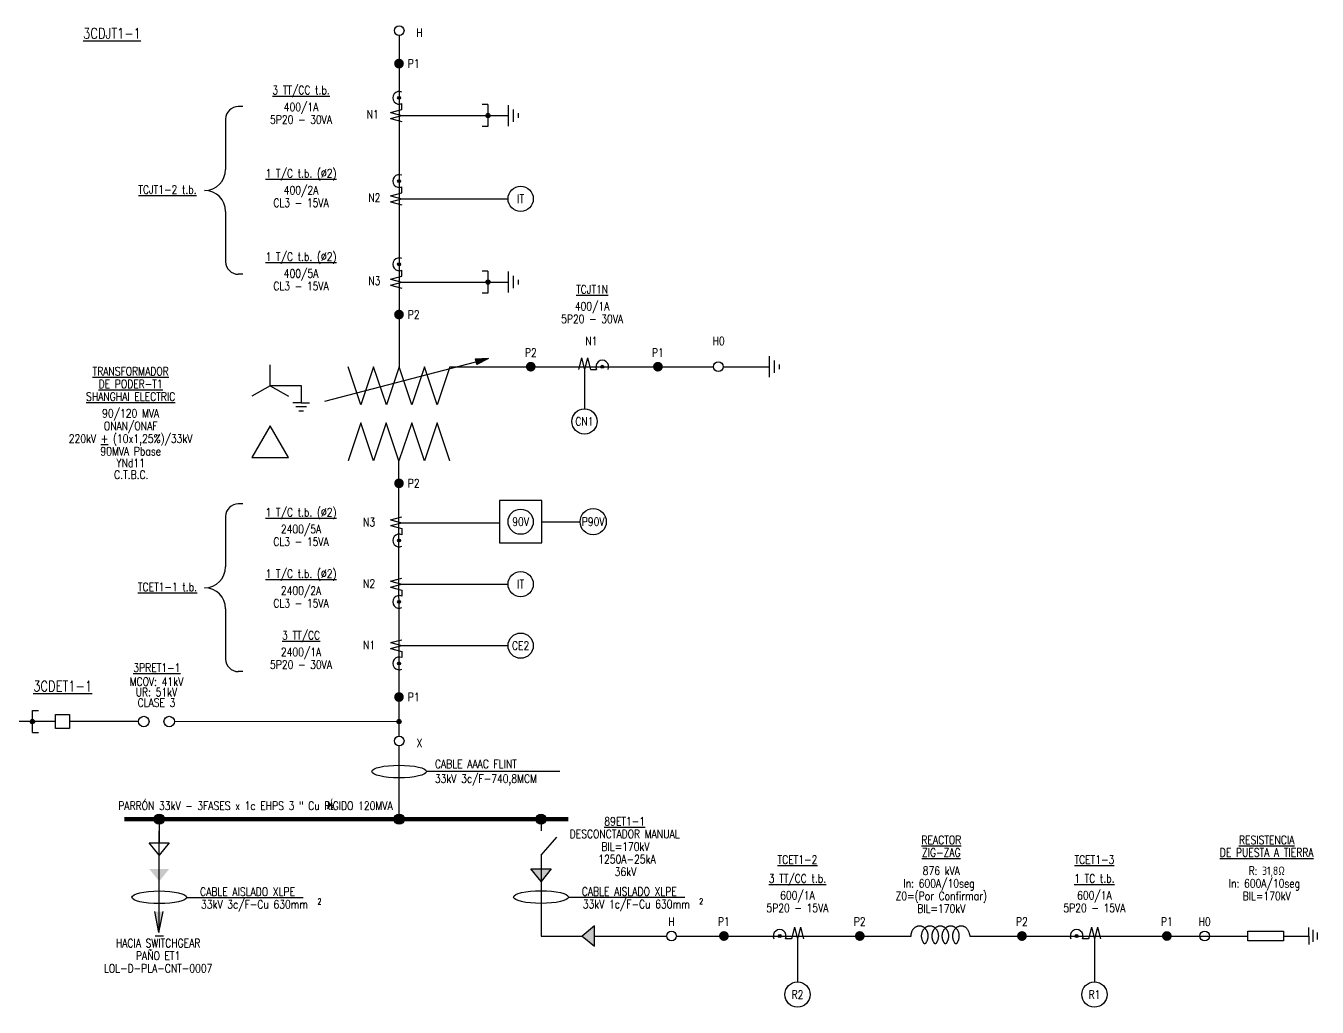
# Model space of a CAD drawing. Header units: millimetres. Extents: x 235043 to 235972, y 101635 to 102382.
# Drawn here: x 235665.6 to 235972.4, y 101635.3 to 101868.6 of the extents above; entities that cross this region are included whole.
import ezdxf
from ezdxf.enums import TextEntityAlignment as Align

# ---------------------------------------------------------------- set-up
doc = ezdxf.new("R2010")
doc.units = ezdxf.units.MM
doc.linetypes.add('CENTER', pattern=[50.8, 31.75, -6.35, 6.35, -6.35])
doc.linetypes.add('HIDDEN', pattern=[0.375, 0.25, -0.125])
for name, color, linetype in [('02 TITULOS', 3, 'Continuous'), ('02TEXTOS', 3, 'Continuous'), ('03 TEXTOS', 7, 'Continuous'), ('06EJES', 1, 'CENTER'), ('4', 4, 'Continuous'), ('Cable', 1, 'Continuous'), ('E-Nivel-066Kv', 52, 'Continuous'), ('E-Nivel-220Kv', 84, 'Continuous'), ('EL-Simbolos', 3, 'Continuous'), ('SEÑAL', 1, 'HIDDEN')]:
    doc.layers.add(name, color=color, linetype=linetype)
doc.styles.add('ROMANS', font='romans.shx', dxfattribs={"width": 0.8, "height": 2})

# ---------------------------------------------------------------- blocks, each defined once
blk = doc.blocks.new('Flecha')
blk.add_hatch(color=256).paths.add_polyline_path([(0, 1.66), (-0.36, 0), (0.36, 0)])
for p, q in [((0, 1.66), (-0.36, 0)), ((0, 1.66), (0.36, 0)), ((-0.36, 0), (0.36, 0))]:
    blk.add_line(p, q)

msp = doc.modelspace()

# ---------------------------------------------------------------- hatches: boundary and pattern name
at = {"layer": 'E-Nivel-066Kv'}
h = msp.add_hatch(color=256, dxfattribs=at)
h.dxf.hatch_style = 1
h.paths.add_polyline_path([(235696.07, 101679.96), (235698.47, 101679.96, 1)])
h.paths.add_polyline_path([(235698.47, 101679.96), (235696.07, 101679.96, 1)])
h = msp.add_hatch(color=256, dxfattribs=at)
h.dxf.hatch_style = 1
h.paths.add_polyline_path([(235753.08, 101679.96), (235755.48, 101679.96, 1)])
h.paths.add_polyline_path([(235755.48, 101679.96), (235753.08, 101679.96, 1)])
h = msp.add_hatch(color=256, dxfattribs=at)
h.dxf.hatch_style = 1
h.paths.add_polyline_path([(235786.79, 101679.96), (235789.19, 101679.96, 1)])
h.paths.add_polyline_path([(235789.19, 101679.96), (235786.79, 101679.96, 1)])
at = {"layer": 'E-Nivel-220Kv'}
h = msp.add_hatch(color=256, dxfattribs=at)
h.dxf.hatch_style = 1
h.paths.add_polyline_path([(235754.74, 101703.17, 1), (235753.74, 101703.17, 1)])
at = {"layer": 'E-Nivel-220Kv', "ltscale": 0.25}
msp.add_hatch(color=256, dxfattribs=at).paths.add_polyline_path([(235696.2, 101657.99), (235698.2, 101657.99), (235697.2, 101652.99)])
at = {"layer": 'EL-Simbolos'}
h = msp.add_hatch(color=256, dxfattribs=at)
h.dxf.hatch_style = 1
h.paths.add_polyline_path([(235754.6, 101851.49, 1), (235753.92, 101851.49, 1)])
h = msp.add_hatch(color=256, dxfattribs=at)
h.dxf.hatch_style = 1
h.paths.add_polyline_path([(235774.89, 101847.27, 1), (235775.89, 101847.27, 1)])
h = msp.add_hatch(color=256, dxfattribs=at)
h.dxf.hatch_style = 1
h.paths.add_polyline_path([(235754.6, 101831.69, 1), (235753.92, 101831.69, 1)])
h = msp.add_hatch(color=256, dxfattribs=at)
h.dxf.hatch_style = 1
h.paths.add_polyline_path([(235754.6, 101811.89, 1), (235753.92, 101811.89, 1)])
h = msp.add_hatch(color=256, dxfattribs=at)
h.dxf.hatch_style = 1
h.paths.add_polyline_path([(235774.89, 101807.67, 1), (235775.89, 101807.67, 1)])
h = msp.add_hatch(color=256, dxfattribs=at)
h.dxf.hatch_style = 1
h.paths.add_polyline_path([(235802.55, 101787.2, 1), (235802.55, 101787.89, 1)])
h = msp.add_hatch(color=256, dxfattribs=at)
h.dxf.hatch_style = 1
h.paths.add_polyline_path([(235754.6, 101746.23, -1), (235753.92, 101746.23, -1)])
h = msp.add_hatch(color=256, dxfattribs=at)
h.dxf.hatch_style = 1
h.paths.add_polyline_path([(235754.6, 101731.62, -1), (235753.92, 101731.62, -1)])
h = msp.add_hatch(color=256, dxfattribs=at)
h.dxf.hatch_style = 1
h.paths.add_polyline_path([(235754.6, 101717, -1), (235753.92, 101717, -1)])
h = msp.add_hatch(color=256, dxfattribs=at)
h.dxf.hatch_style = 1
h.paths.add_polyline_path([(235667.63, 101703.17, 1), (235666.63, 101703.17, 1)])
h = msp.add_hatch(color=256, dxfattribs=at)
h.dxf.hatch_style = 1
h.paths.add_polyline_path([(235697.27, 101665.17), (235699.65, 101668.15), (235694.89, 101668.15)])
h.paths.add_polyline_path([(235787.99, 101665.17), (235790.37, 101668.15), (235785.61, 101668.15)])
h = msp.add_hatch(color=256, dxfattribs=at)
h.dxf.hatch_style = 1
h.paths.add_polyline_path([(235800.72, 101649.8), (235800.72, 101654.56), (235797.74, 101652.18)])
h = msp.add_hatch(color=256, dxfattribs=at)
h.dxf.hatch_style = 1
h.paths.add_polyline_path([(235844.71, 101651.84, -1), (235844.71, 101652.52, -1)])
h = msp.add_hatch(color=256, dxfattribs=at)
h.dxf.hatch_style = 1
h.paths.add_polyline_path([(235915.28, 101651.84, -1), (235915.28, 101652.52, -1)])

# ---------------------------------------------------------------- linework, layer by layer
at = {"layer": '03 TEXTOS'}
msp.add_line((235737.26, 101682.42), (235738.36, 101683.83), dxfattribs=at)
at = {"layer": '06EJES'}
for p, q in [((235731, 101778.98), (235729, 101778.98)), ((235732.28, 101777.98), (235729.73, 101777.98)), ((235731, 101778.98), (235733, 101778.98)), ((235731.55, 101776.98), (235730.46, 101776.98))]:
    msp.add_line(p, q, dxfattribs=at)
msp.add_lwpolyline([(235723.74, 101783.08), (235731, 101783.08), (235731, 101778.98)], dxfattribs=at)
at = {"layer": '4'}
for p, q in [((235717.16, 101849.4), (235716.05, 101849.4)), ((235713.05, 101846.4), (235713.05, 101834.46)), ((235708.05, 101829.46), (235708.05, 101829.46)), ((235708.05, 101829.46), (235708.05, 101829.46)), ((235713.05, 101824.46), (235713.05, 101812.52)), ((235717.16, 101809.52), (235716.05, 101809.52)), ((235717.16, 101754.92), (235716.05, 101754.92)), ((235713.05, 101751.92), (235713.05, 101739.98)), ((235708.05, 101734.98), (235708.05, 101734.98)), ((235708.05, 101734.98), (235708.05, 101734.98)), ((235713.05, 101729.98), (235713.05, 101718.04)), ((235717.16, 101715.04), (235716.05, 101715.04))]:
    msp.add_line(p, q, dxfattribs=at)
for centre, radius, start, end in [((235716.05, 101846.4), 3, 90, 180), ((235708.05, 101834.46), 5, 270, 0), ((235708.05, 101824.46), 5, 0, 90), ((235716.05, 101812.52), 3, 180, 270), ((235716.05, 101751.92), 3, 90, 180), ((235708.05, 101739.98), 5, 270, 0), ((235708.05, 101729.98), 5, 0, 90), ((235716.05, 101718.04), 3, 180, 270)]:
    msp.add_arc(centre, radius, start, end, dxfattribs=at)
at = {"layer": 'Cable'}
for p, q in [((235754.93, 101847.27), (235780.15, 101847.27)), ((235754.93, 101827.47), (235780.15, 101827.47)), ((235754.93, 101807.67), (235780.15, 101807.67)), ((235754.93, 101750.45), (235778.09, 101750.45)), ((235788.21, 101750.69), (235797.28, 101750.69)), ((235754.93, 101735.84), (235780.15, 101735.84)), ((235754.93, 101721.22), (235780.15, 101721.22)), ((235792.49, 101691.29), (235760.78, 101691.29)), ((235703.77, 101661.35), (235731.48, 101661.35)), ((235794.49, 101661.4), (235822.2, 101661.4)), ((235848.93, 101651.51), (235848.93, 101641.26)), ((235919.5, 101651.51), (235919.5, 101641.26))]:
    msp.add_line(p, q, dxfattribs=at)
for centre in [(235754.28, 101691.29), (235697.27, 101661.39), (235787.99, 101661.43)]:
    msp.add_ellipse(centre, major_axis=(6.5, 0), ratio=0.230769, dxfattribs=at)
at = {"layer": 'E-Nivel-066Kv'}
for p, q in [((235754.29, 101699.71), (235754.24, 101765.17)), ((235672.6, 101703.17), (235662.38, 101703.17)), ((235692.34, 101703.17), (235675.93, 101703.17)), ((235754.27, 101703.14), (235700.9, 101703.17)), ((235754.28, 101679.96), (235754.29, 101697.41)), ((235697.27, 101679.96), (235697.27, 101674.37)), ((235697.2, 101677.19), (235697.2, 101652.99)), ((235787.99, 101671.39), (235787.99, 101652.18)), ((235787.99, 101652.18), (235797.74, 101652.18)), ((235800.72, 101652.18), (235817.86, 101652.18)), ((235820.16, 101652.18), (235875.94, 101652.18)), ((235889.87, 101652.18), (235955.98, 101652.18)), ((235946.85, 101652.18), (235955.98, 101652.18)), ((235964.42, 101652.18), (235966.34, 101652.18))]:
    msp.add_line(p, q, dxfattribs=at)
at = {"layer": 'E-Nivel-066Kv', "ltscale": 0.25, "const_width": 1}
msp.add_lwpolyline([(235688.98, 101679.96), (235794.5, 101679.96)], dxfattribs=at)
at = {"layer": 'E-Nivel-066Kv', "ltscale": 0.25}
msp.add_lwpolyline([(235787.99, 101679.96), (235787.99, 101677.16)], dxfattribs=at)
at = {"layer": 'E-Nivel-066Kv'}
for centre in [(235697.27, 101679.96), (235754.28, 101679.96), (235787.99, 101679.96)]:
    msp.add_circle(centre, 1.2, dxfattribs=at)
at = {"layer": 'E-Nivel-220Kv'}
for p, q in [((235754.29, 101866.3), (235754.26, 101787.55)), ((235766.36, 101787.55), (235828.97, 101787.55)), ((235831.27, 101787.55), (235842.24, 101787.55))]:
    msp.add_line(p, q, dxfattribs=at)
at = {"layer": 'E-Nivel-220Kv', "ltscale": 0.25}
for p, q in [((235697.2, 101652.99), (235696.2, 101657.99)), ((235697.2, 101652.99), (235698.2, 101657.99)), ((235698.27, 101652.18), (235696.27, 101652.18))]:
    msp.add_line(p, q, dxfattribs=at)
at = {"layer": 'E-Nivel-220Kv'}
msp.add_circle((235754.24, 101703.17), 0.5, dxfattribs=at)
at = {"layer": 'EL-Simbolos'}
for p, q in [((235752.19, 101847.98), (235754.93, 101848.68)), ((235752.19, 101847.98), (235754.93, 101847.27)), ((235754.93, 101848.68), (235754.93, 101850.13)), ((235775.39, 101849.89), (235773.97, 101849.89)), ((235775.39, 101849.89), (235775.39, 101844.66)), ((235780.15, 101849.77), (235780.15, 101844.77)), ((235781.34, 101848.74), (235781.34, 101845.8)), ((235752.19, 101846.57), (235754.93, 101847.27)), ((235752.19, 101846.57), (235754.93, 101845.86)), ((235782.53, 101847.82), (235782.53, 101846.73)), ((235775.39, 101844.66), (235773.97, 101844.66)), ((235754.93, 101828.88), (235754.93, 101830.33)), ((235752.19, 101828.18), (235754.93, 101828.88)), ((235752.19, 101828.18), (235754.93, 101827.47)), ((235752.19, 101826.77), (235754.93, 101827.47)), ((235752.19, 101826.77), (235754.93, 101826.06)), ((235752.19, 101808.37), (235754.93, 101809.08)), ((235752.19, 101808.37), (235754.93, 101807.67)), ((235754.93, 101809.08), (235754.93, 101810.53)), ((235775.39, 101810.28), (235773.97, 101810.28)), ((235775.39, 101810.28), (235775.39, 101805.06)), ((235780.15, 101810.17), (235780.15, 101805.17)), ((235781.34, 101809.14), (235781.34, 101806.2)), ((235782.53, 101808.21), (235782.53, 101807.13)), ((235752.19, 101806.97), (235754.93, 101807.67)), ((235752.19, 101806.97), (235754.93, 101806.26)), ((235775.39, 101805.06), (235773.97, 101805.06)), ((235797.62, 101789.62), (235796.92, 101786.88)), ((235797.62, 101789.62), (235798.32, 101786.88)), ((235799.03, 101789.62), (235798.32, 101786.88)), ((235799.03, 101789.62), (235799.73, 101786.88)), ((235842.24, 101790.05), (235842.24, 101785.05)), ((235723.62, 101783.01), (235723.62, 101788.01)), ((235736.64, 101779.36), (235772.52, 101788.69)), ((235799.73, 101786.88), (235801.18, 101786.88)), ((235843.42, 101789.02), (235843.42, 101786.08)), ((235844.61, 101788.09), (235844.61, 101787)), ((235723.62, 101783.01), (235719.29, 101780.51)), ((235723.62, 101783.01), (235727.95, 101780.51)), ((235723.62, 101773.45), (235719.29, 101765.95)), ((235727.95, 101765.95), (235723.62, 101773.45)), ((235719.29, 101765.95), (235727.95, 101765.95)), ((235752.19, 101751.16), (235754.93, 101751.86)), ((235752.19, 101751.16), (235754.93, 101750.45)), ((235752.19, 101749.75), (235754.93, 101750.45)), ((235752.19, 101749.75), (235754.93, 101749.05)), ((235754.93, 101749.05), (235754.93, 101747.6)), ((235752.19, 101736.54), (235754.93, 101737.25)), ((235752.19, 101736.54), (235754.93, 101735.84)), ((235752.19, 101735.14), (235754.93, 101735.84)), ((235752.19, 101735.14), (235754.93, 101734.43)), ((235754.93, 101734.43), (235754.93, 101732.98)), ((235752.19, 101721.93), (235754.93, 101722.63)), ((235752.19, 101721.93), (235754.93, 101721.22)), ((235752.19, 101720.52), (235754.93, 101721.22)), ((235752.19, 101720.52), (235754.93, 101719.82)), ((235754.93, 101719.82), (235754.93, 101718.37)), ((235667.13, 101705.78), (235668.56, 101705.78)), ((235667.13, 101700.55), (235667.13, 101705.78)), ((235667.13, 101700.55), (235668.56, 101700.55)), ((235787.99, 101671.39), (235791.79, 101675.72)), ((235848.23, 101654.25), (235847.52, 101651.51)), ((235848.23, 101654.25), (235848.93, 101651.51)), ((235849.63, 101654.25), (235848.93, 101651.51)), ((235849.63, 101654.25), (235850.34, 101651.51)), ((235918.8, 101654.25), (235918.1, 101651.51)), ((235918.8, 101654.25), (235919.5, 101651.51)), ((235920.21, 101654.25), (235919.5, 101651.51)), ((235920.21, 101654.25), (235920.91, 101651.51)), ((235970.44, 101652.18), (235970.44, 101654.18)), ((235970.44, 101652.18), (235970.44, 101650.18)), ((235971.44, 101653.61), (235971.44, 101650.76)), ((235972.44, 101653.03), (235972.44, 101651.34)), ((235847.52, 101651.51), (235846.07, 101651.51)), ((235918.1, 101651.51), (235916.65, 101651.51))]:
    msp.add_line(p, q, dxfattribs=at)
at = {"layer": 'EL-Simbolos', "ltscale": 0.25}
for p, q in [((235877.55, 101654.57), (235877.65, 101654.59)), ((235877.65, 101654.59), (235877.74, 101654.6)), ((235877.74, 101654.6), (235877.84, 101654.61)), ((235877.84, 101654.61), (235877.93, 101654.62)), ((235877.93, 101654.62), (235878.03, 101654.61)), ((235878.03, 101654.61), (235878.12, 101654.6)), ((235878.12, 101654.6), (235878.22, 101654.59)), ((235878.22, 101654.59), (235878.31, 101654.57)), ((235880.06, 101654.57), (235880.15, 101654.59)), ((235880.15, 101654.59), (235880.25, 101654.6)), ((235880.25, 101654.6), (235880.34, 101654.61)), ((235880.34, 101654.61), (235880.44, 101654.62)), ((235880.44, 101654.62), (235880.53, 101654.61)), ((235880.53, 101654.61), (235880.62, 101654.6)), ((235880.62, 101654.6), (235880.72, 101654.59)), ((235880.72, 101654.59), (235880.81, 101654.57)), ((235882.55, 101654.57), (235882.65, 101654.59)), ((235882.65, 101654.59), (235882.74, 101654.6)), ((235882.74, 101654.6), (235882.84, 101654.61)), ((235882.84, 101654.61), (235882.93, 101654.61)), ((235882.93, 101654.61), (235883.02, 101654.6)), ((235883.02, 101654.6), (235883.12, 101654.59)), ((235885.05, 101654.59), (235885.15, 101654.6)), ((235885.15, 101654.6), (235885.24, 101654.61)), ((235885.24, 101654.61), (235885.34, 101654.61)), ((235885.34, 101654.61), (235885.43, 101654.61)), ((235885.43, 101654.61), (235885.53, 101654.6)), ((235885.53, 101654.6), (235885.62, 101654.59)), ((235887.55, 101654.59), (235887.64, 101654.6)), ((235887.64, 101654.6), (235887.74, 101654.61)), ((235887.74, 101654.61), (235887.83, 101654.61)), ((235887.83, 101654.61), (235887.93, 101654.61)), ((235887.93, 101654.61), (235888.02, 101654.6)), ((235888.02, 101654.6), (235888.12, 101654.59)), ((235875.94, 101652.3), (235875.96, 101652.55)), ((235875.94, 101652.18), (235875.94, 101652.3)), ((235875.96, 101652.55), (235875.98, 101652.67)), ((235875.98, 101652.67), (235876, 101652.78)), ((235876, 101652.78), (235876.03, 101652.9)), ((235876.03, 101652.9), (235876.06, 101653.01)), ((235876.06, 101653.01), (235876.09, 101653.13)), ((235876.09, 101653.13), (235876.13, 101653.24)), ((235876.13, 101653.24), (235876.18, 101653.34)), ((235876.18, 101653.34), (235876.22, 101653.44)), ((235876.22, 101653.44), (235876.28, 101653.54)), ((235876.28, 101653.54), (235876.33, 101653.64)), ((235876.33, 101653.64), (235876.39, 101653.73)), ((235876.39, 101653.73), (235876.46, 101653.82)), ((235876.46, 101653.82), (235876.52, 101653.91)), ((235876.52, 101653.91), (235876.6, 101653.99)), ((235876.6, 101653.99), (235876.67, 101654.07)), ((235876.68, 101654.07), (235876.76, 101654.14)), ((235876.76, 101654.14), (235876.84, 101654.21)), ((235876.84, 101654.21), (235876.92, 101654.27)), ((235876.92, 101654.27), (235877.01, 101654.33)), ((235877.01, 101654.33), (235877.1, 101654.39)), ((235877.1, 101654.39), (235877.19, 101654.43)), ((235877.19, 101654.43), (235877.28, 101654.48)), ((235877.28, 101654.48), (235877.37, 101654.51)), ((235877.37, 101654.51), (235877.46, 101654.55)), ((235877.46, 101654.55), (235877.55, 101654.57)), ((235878.31, 101654.57), (235878.4, 101654.55)), ((235878.4, 101654.55), (235878.5, 101654.51)), ((235878.44, 101652.3), (235878.45, 101652.43)), ((235878.44, 101652.3), (235878.45, 101652.43)), ((235878.44, 101652.18), (235878.44, 101652.3)), ((235878.44, 101652.18), (235878.44, 101652.3)), ((235878.44, 101652.06), (235878.44, 101652.18)), ((235878.45, 101651.94), (235878.44, 101652.06)), ((235878.45, 101652.43), (235878.46, 101652.55)), ((235878.46, 101651.82), (235878.45, 101651.94)), ((235878.46, 101652.55), (235878.48, 101652.67)), ((235878.46, 101652.55), (235878.48, 101652.67)), ((235878.48, 101651.7), (235878.46, 101651.82)), ((235878.48, 101652.67), (235878.5, 101652.78)), ((235878.48, 101652.67), (235878.5, 101652.78)), ((235878.5, 101651.58), (235878.48, 101651.7)), ((235878.5, 101654.51), (235878.59, 101654.48)), ((235878.5, 101652.78), (235878.53, 101652.9)), ((235878.5, 101652.78), (235878.53, 101652.9)), ((235878.53, 101651.46), (235878.5, 101651.58)), ((235878.53, 101652.9), (235878.56, 101653.01)), ((235878.53, 101652.9), (235878.56, 101653.01)), ((235878.56, 101653.01), (235878.6, 101653.13)), ((235878.56, 101653.01), (235878.6, 101653.13)), ((235878.59, 101654.48), (235878.68, 101654.43)), ((235878.6, 101653.13), (235878.63, 101653.24)), ((235878.6, 101653.13), (235878.63, 101653.24)), ((235878.63, 101653.24), (235878.68, 101653.34)), ((235878.63, 101653.24), (235878.68, 101653.34)), ((235878.68, 101654.43), (235878.77, 101654.39)), ((235878.68, 101653.34), (235878.73, 101653.44)), ((235878.68, 101653.34), (235878.73, 101653.44)), ((235878.73, 101653.44), (235878.78, 101653.54)), ((235878.73, 101653.44), (235878.78, 101653.54)), ((235878.77, 101654.39), (235878.86, 101654.33)), ((235878.78, 101653.54), (235878.83, 101653.64)), ((235878.78, 101653.54), (235878.83, 101653.64)), ((235878.83, 101653.64), (235878.89, 101653.73)), ((235878.83, 101653.64), (235878.89, 101653.73)), ((235878.86, 101654.33), (235878.94, 101654.27)), ((235878.89, 101653.73), (235878.96, 101653.82)), ((235878.89, 101653.73), (235878.96, 101653.82)), ((235878.94, 101654.27), (235879.03, 101654.21)), ((235878.96, 101653.82), (235879.03, 101653.91)), ((235878.96, 101653.82), (235879.03, 101653.91)), ((235879.03, 101654.21), (235879.11, 101654.14)), ((235879.03, 101653.91), (235879.1, 101653.99)), ((235879.03, 101653.91), (235879.1, 101653.99)), ((235879.1, 101653.99), (235879.17, 101654.07)), ((235879.1, 101653.99), (235879.17, 101654.07)), ((235879.11, 101654.14), (235879.19, 101654.07)), ((235879.17, 101654.07), (235879.25, 101654.14)), ((235879.19, 101654.07), (235879.26, 101653.99)), ((235879.25, 101654.14), (235879.34, 101654.21)), ((235879.26, 101653.99), (235879.33, 101653.91)), ((235879.33, 101653.91), (235879.4, 101653.82)), ((235879.34, 101654.21), (235879.43, 101654.27)), ((235879.4, 101653.82), (235879.46, 101653.73)), ((235879.43, 101654.27), (235879.51, 101654.33)), ((235879.46, 101653.73), (235879.52, 101653.64)), ((235879.51, 101654.33), (235879.6, 101654.39)), ((235879.52, 101653.64), (235879.58, 101653.54)), ((235879.58, 101653.54), (235879.63, 101653.44)), ((235879.6, 101654.39), (235879.69, 101654.43)), ((235879.63, 101653.44), (235879.68, 101653.34)), ((235879.68, 101653.34), (235879.72, 101653.24)), ((235879.69, 101654.43), (235879.78, 101654.48)), ((235879.72, 101653.24), (235879.76, 101653.13)), ((235879.76, 101653.13), (235879.8, 101653.01)), ((235879.78, 101654.48), (235879.87, 101654.51)), ((235879.8, 101653.01), (235879.83, 101652.9)), ((235879.83, 101652.9), (235879.86, 101652.78)), ((235879.86, 101651.58), (235879.83, 101651.46)), ((235879.86, 101652.78), (235879.88, 101652.67)), ((235879.88, 101651.7), (235879.86, 101651.58)), ((235879.87, 101654.51), (235879.96, 101654.55)), ((235879.88, 101652.67), (235879.89, 101652.55)), ((235879.89, 101651.82), (235879.88, 101651.7)), ((235879.89, 101652.55), (235879.91, 101652.43)), ((235879.91, 101651.94), (235879.89, 101651.82)), ((235879.91, 101652.43), (235879.91, 101652.3)), ((235879.91, 101652.3), (235879.92, 101652.18)), ((235879.92, 101652.18), (235879.91, 101652.06)), ((235879.91, 101652.06), (235879.91, 101651.94)), ((235879.96, 101654.55), (235880.06, 101654.57)), ((235880.81, 101654.57), (235880.91, 101654.55)), ((235880.91, 101654.55), (235881, 101654.51)), ((235880.95, 101652.3), (235880.96, 101652.43)), ((235880.95, 101652.18), (235880.95, 101652.3)), ((235880.95, 101652.06), (235880.95, 101652.18)), ((235880.96, 101651.94), (235880.95, 101652.06)), ((235880.96, 101652.43), (235880.97, 101652.55)), ((235880.97, 101651.82), (235880.96, 101651.94)), ((235880.97, 101652.55), (235880.98, 101652.67)), ((235880.98, 101651.7), (235880.97, 101651.82)), ((235880.98, 101652.67), (235881.01, 101652.78)), ((235881.01, 101651.58), (235880.98, 101651.7)), ((235881, 101654.51), (235881.09, 101654.48)), ((235881.01, 101652.78), (235881.03, 101652.9)), ((235881.03, 101651.46), (235881.01, 101651.58)), ((235881.03, 101652.9), (235881.06, 101653.01)), ((235881.06, 101653.01), (235881.1, 101653.13)), ((235881.09, 101654.48), (235881.18, 101654.43)), ((235881.1, 101653.13), (235881.14, 101653.24)), ((235881.14, 101653.24), (235881.18, 101653.34)), ((235881.18, 101654.43), (235881.27, 101654.39)), ((235881.18, 101653.34), (235881.23, 101653.44)), ((235881.23, 101653.44), (235881.28, 101653.54)), ((235881.27, 101654.39), (235881.36, 101654.33)), ((235881.28, 101653.54), (235881.34, 101653.64)), ((235881.34, 101653.64), (235881.4, 101653.73)), ((235881.36, 101654.33), (235881.44, 101654.27)), ((235881.4, 101653.73), (235881.46, 101653.82)), ((235881.44, 101654.27), (235881.53, 101654.21)), ((235881.46, 101653.82), (235881.53, 101653.91)), ((235881.53, 101654.21), (235881.61, 101654.14)), ((235881.53, 101653.91), (235881.6, 101653.99)), ((235881.6, 101653.99), (235881.68, 101654.07)), ((235881.61, 101654.14), (235881.69, 101654.07)), ((235881.68, 101654.07), (235881.76, 101654.14)), ((235881.69, 101654.07), (235881.76, 101653.99)), ((235881.76, 101654.14), (235881.84, 101654.21)), ((235881.76, 101653.99), (235881.84, 101653.91)), ((235881.84, 101654.21), (235881.92, 101654.27)), ((235881.84, 101653.91), (235881.9, 101653.82)), ((235881.9, 101653.82), (235881.97, 101653.73)), ((235881.92, 101654.27), (235882.01, 101654.33)), ((235881.97, 101653.73), (235882.03, 101653.64)), ((235882.01, 101654.33), (235882.09, 101654.39)), ((235882.03, 101653.64), (235882.08, 101653.54)), ((235882.08, 101653.54), (235882.14, 101653.44)), ((235882.09, 101654.39), (235882.18, 101654.43)), ((235882.14, 101653.44), (235882.18, 101653.34)), ((235882.18, 101654.43), (235882.27, 101654.48)), ((235882.18, 101653.34), (235882.23, 101653.24)), ((235882.23, 101653.24), (235882.27, 101653.13)), ((235882.27, 101654.48), (235882.37, 101654.51)), ((235882.27, 101653.13), (235882.3, 101653.01)), ((235882.3, 101653.01), (235882.33, 101652.9)), ((235882.33, 101652.9), (235882.36, 101652.78)), ((235882.36, 101651.58), (235882.33, 101651.46)), ((235882.36, 101652.78), (235882.38, 101652.67)), ((235882.38, 101651.7), (235882.36, 101651.58)), ((235882.37, 101654.51), (235882.46, 101654.55)), ((235882.38, 101652.67), (235882.4, 101652.55)), ((235882.4, 101651.82), (235882.38, 101651.7)), ((235882.4, 101652.55), (235882.41, 101652.43)), ((235882.41, 101651.94), (235882.4, 101651.82)), ((235882.41, 101652.43), (235882.42, 101652.3)), ((235882.42, 101652.06), (235882.41, 101651.94)), ((235882.42, 101652.3), (235882.42, 101652.18)), ((235882.42, 101652.18), (235882.42, 101652.06)), ((235882.46, 101654.55), (235882.55, 101654.57)), ((235883.12, 101654.59), (235883.21, 101654.57)), ((235883.21, 101654.57), (235883.31, 101654.54)), ((235883.31, 101654.54), (235883.4, 101654.51)), ((235883.35, 101652.3), (235883.36, 101652.42)), ((235883.35, 101652.3), (235883.36, 101652.42)), ((235883.35, 101652.18), (235883.35, 101652.3)), ((235883.35, 101652.18), (235883.35, 101652.3)), ((235883.35, 101652.06), (235883.35, 101652.18)), ((235883.36, 101651.94), (235883.35, 101652.06)), ((235883.36, 101652.42), (235883.37, 101652.54)), ((235883.37, 101651.81), (235883.36, 101651.94)), ((235883.37, 101652.54), (235883.38, 101652.66)), ((235883.37, 101652.54), (235883.38, 101652.66)), ((235883.38, 101651.69), (235883.37, 101651.81)), ((235883.38, 101652.66), (235883.41, 101652.78)), ((235883.38, 101652.66), (235883.41, 101652.78)), ((235883.41, 101651.58), (235883.38, 101651.69)), ((235883.4, 101654.51), (235883.49, 101654.47)), ((235883.41, 101652.78), (235883.43, 101652.9)), ((235883.41, 101652.78), (235883.43, 101652.9)), ((235883.43, 101651.46), (235883.41, 101651.58)), ((235883.43, 101652.9), (235883.46, 101653.01)), ((235883.43, 101652.9), (235883.46, 101653.01)), ((235883.46, 101653.01), (235883.5, 101653.12)), ((235883.46, 101653.01), (235883.5, 101653.12)), ((235883.49, 101654.47), (235883.58, 101654.43)), ((235883.5, 101653.12), (235883.54, 101653.23)), ((235883.5, 101653.12), (235883.54, 101653.23)), ((235883.54, 101653.23), (235883.58, 101653.34)), ((235883.54, 101653.23), (235883.58, 101653.34)), ((235883.58, 101654.43), (235883.67, 101654.38)), ((235883.58, 101653.34), (235883.63, 101653.44)), ((235883.58, 101653.34), (235883.63, 101653.44)), ((235883.63, 101653.44), (235883.68, 101653.54)), ((235883.63, 101653.44), (235883.68, 101653.54)), ((235883.67, 101654.38), (235883.76, 101654.33)), ((235883.68, 101653.54), (235883.74, 101653.64)), ((235883.68, 101653.54), (235883.74, 101653.64)), ((235883.74, 101653.64), (235883.8, 101653.73)), ((235883.74, 101653.64), (235883.8, 101653.73)), ((235883.76, 101654.33), (235883.84, 101654.27)), ((235883.8, 101653.73), (235883.86, 101653.82)), ((235883.8, 101653.73), (235883.86, 101653.82)), ((235883.84, 101654.27), (235883.93, 101654.21)), ((235883.86, 101653.82), (235883.93, 101653.9)), ((235883.86, 101653.82), (235883.93, 101653.9)), ((235883.93, 101654.21), (235884.01, 101654.14)), ((235883.93, 101653.9), (235884, 101653.99)), ((235883.93, 101653.9), (235884, 101653.99)), ((235884, 101653.99), (235884.08, 101654.06)), ((235884, 101653.99), (235884.08, 101654.06)), ((235884.01, 101654.14), (235884.09, 101654.06)), ((235884.08, 101654.06), (235884.16, 101654.14)), ((235884.09, 101654.06), (235884.16, 101653.99)), ((235884.16, 101654.14), (235884.24, 101654.21)), ((235884.16, 101653.99), (235884.24, 101653.9)), ((235884.24, 101654.21), (235884.33, 101654.27)), ((235884.24, 101653.9), (235884.3, 101653.82)), ((235884.3, 101653.82), (235884.37, 101653.73)), ((235884.33, 101654.27), (235884.41, 101654.33)), ((235884.37, 101653.73), (235884.43, 101653.64)), ((235884.41, 101654.33), (235884.5, 101654.38)), ((235884.43, 101653.64), (235884.48, 101653.54)), ((235884.48, 101653.54), (235884.54, 101653.44)), ((235884.5, 101654.38), (235884.59, 101654.43)), ((235884.54, 101653.44), (235884.58, 101653.34)), ((235884.58, 101653.34), (235884.63, 101653.23)), ((235884.59, 101654.43), (235884.68, 101654.47)), ((235884.63, 101653.23), (235884.67, 101653.12)), ((235884.67, 101653.12), (235884.7, 101653.01)), ((235884.68, 101654.47), (235884.77, 101654.51)), ((235884.7, 101653.01), (235884.73, 101652.9)), ((235884.73, 101652.9), (235884.76, 101652.78)), ((235884.76, 101651.58), (235884.73, 101651.46)), ((235884.76, 101652.78), (235884.78, 101652.66)), ((235884.78, 101651.69), (235884.76, 101651.58)), ((235884.77, 101654.51), (235884.87, 101654.54)), ((235884.78, 101652.66), (235884.8, 101652.54)), ((235884.8, 101651.81), (235884.78, 101651.69)), ((235884.8, 101652.54), (235884.81, 101652.42)), ((235884.81, 101651.94), (235884.8, 101651.81)), ((235884.81, 101652.42), (235884.82, 101652.3)), ((235884.82, 101652.06), (235884.81, 101651.94)), ((235884.82, 101652.3), (235884.82, 101652.18)), ((235884.82, 101652.18), (235884.82, 101652.06)), ((235884.87, 101654.54), (235884.96, 101654.57)), ((235884.96, 101654.57), (235885.05, 101654.59)), ((235885.62, 101654.59), (235885.72, 101654.57)), ((235885.72, 101654.57), (235885.81, 101654.54)), ((235885.81, 101654.54), (235885.9, 101654.51)), ((235885.85, 101652.3), (235885.86, 101652.42)), ((235885.85, 101652.18), (235885.85, 101652.3)), ((235885.85, 101652.06), (235885.85, 101652.18)), ((235885.86, 101651.94), (235885.85, 101652.06)), ((235885.86, 101652.42), (235885.87, 101652.54)), ((235885.87, 101651.81), (235885.86, 101651.94)), ((235885.87, 101652.54), (235885.89, 101652.66)), ((235885.89, 101651.69), (235885.87, 101651.81)), ((235885.89, 101652.66), (235885.91, 101652.78)), ((235885.91, 101651.58), (235885.89, 101651.69)), ((235885.9, 101654.51), (235885.99, 101654.47)), ((235885.91, 101652.78), (235885.94, 101652.9)), ((235885.94, 101651.46), (235885.91, 101651.58)), ((235885.94, 101652.9), (235885.97, 101653.01)), ((235885.97, 101653.01), (235886, 101653.12)), ((235885.99, 101654.47), (235886.08, 101654.43)), ((235886, 101653.12), (235886.04, 101653.23)), ((235886.04, 101653.23), (235886.08, 101653.34)), ((235886.08, 101654.43), (235886.17, 101654.38)), ((235886.08, 101653.34), (235886.13, 101653.44)), ((235886.13, 101653.44), (235886.18, 101653.54)), ((235886.17, 101654.38), (235886.26, 101654.33)), ((235886.18, 101653.54), (235886.24, 101653.64)), ((235886.24, 101653.64), (235886.3, 101653.73)), ((235886.26, 101654.33), (235886.35, 101654.27)), ((235886.3, 101653.73), (235886.36, 101653.82)), ((235886.35, 101654.27), (235886.43, 101654.21)), ((235886.36, 101653.82), (235886.43, 101653.9)), ((235886.43, 101654.21), (235886.51, 101654.14)), ((235886.43, 101653.9), (235886.5, 101653.99)), ((235886.5, 101653.99), (235886.58, 101654.06)), ((235886.51, 101654.14), (235886.59, 101654.06)), ((235886.58, 101654.06), (235886.66, 101654.14)), ((235886.59, 101654.06), (235886.67, 101653.99)), ((235886.66, 101654.14), (235886.74, 101654.21)), ((235886.67, 101653.99), (235886.74, 101653.9)), ((235886.74, 101654.21), (235886.82, 101654.27)), ((235886.74, 101653.9), (235886.81, 101653.82)), ((235886.81, 101653.82), (235886.87, 101653.73)), ((235886.82, 101654.27), (235886.91, 101654.33)), ((235886.87, 101653.73), (235886.93, 101653.64)), ((235886.91, 101654.33), (235887, 101654.38)), ((235886.93, 101653.64), (235886.99, 101653.54)), ((235886.99, 101653.54), (235887.04, 101653.44)), ((235887, 101654.38), (235887.09, 101654.43)), ((235887.04, 101653.44), (235887.09, 101653.34)), ((235887.09, 101654.43), (235887.18, 101654.47)), ((235887.09, 101653.34), (235887.13, 101653.23)), ((235887.13, 101653.23), (235887.17, 101653.12)), ((235887.17, 101653.12), (235887.2, 101653.01)), ((235887.18, 101654.47), (235887.27, 101654.51)), ((235887.2, 101653.01), (235887.24, 101652.9)), ((235887.24, 101652.9), (235887.26, 101652.78)), ((235887.26, 101651.58), (235887.24, 101651.46)), ((235887.26, 101652.78), (235887.28, 101652.66)), ((235887.28, 101651.69), (235887.26, 101651.58)), ((235887.27, 101654.51), (235887.36, 101654.54)), ((235887.28, 101652.66), (235887.3, 101652.54)), ((235887.3, 101651.81), (235887.28, 101651.69)), ((235887.3, 101652.54), (235887.31, 101652.42)), ((235887.31, 101651.94), (235887.3, 101651.81)), ((235887.31, 101652.42), (235887.32, 101652.3)), ((235887.32, 101652.06), (235887.31, 101651.94)), ((235887.32, 101652.3), (235887.32, 101652.18)), ((235887.32, 101652.18), (235887.32, 101652.06)), ((235887.36, 101654.54), (235887.46, 101654.57)), ((235887.46, 101654.57), (235887.55, 101654.59)), ((235888.12, 101654.59), (235888.21, 101654.57)), ((235888.21, 101654.57), (235888.3, 101654.54)), ((235888.3, 101654.54), (235888.4, 101654.51)), ((235888.4, 101654.51), (235888.49, 101654.47)), ((235888.49, 101654.47), (235888.58, 101654.43)), ((235888.58, 101654.43), (235888.67, 101654.38)), ((235888.67, 101654.38), (235888.76, 101654.33)), ((235888.76, 101654.33), (235888.84, 101654.27)), ((235888.84, 101654.27), (235888.93, 101654.2)), ((235888.93, 101654.2), (235889.02, 101654.12)), ((235889.02, 101654.12), (235889.1, 101654.04)), ((235889.1, 101654.04), (235889.19, 101653.94)), ((235889.19, 101653.94), (235889.27, 101653.84)), ((235889.27, 101653.84), (235889.35, 101653.72)), ((235889.35, 101653.72), (235889.43, 101653.59)), ((235889.43, 101653.59), (235889.52, 101653.44)), ((235889.52, 101653.44), (235889.59, 101653.27)), ((235889.59, 101653.27), (235889.67, 101653.06)), ((235889.67, 101653.06), (235889.74, 101652.81)), ((235889.74, 101652.81), (235889.81, 101652.52)), ((235889.81, 101652.52), (235889.87, 101652.18)), ((235878.56, 101651.35), (235878.53, 101651.46)), ((235878.6, 101651.24), (235878.56, 101651.35)), ((235878.63, 101651.13), (235878.6, 101651.24)), ((235878.68, 101651.02), (235878.63, 101651.13)), ((235878.72, 101650.92), (235878.68, 101651.02)), ((235878.77, 101650.83), (235878.72, 101650.92)), ((235878.81, 101650.74), (235878.77, 101650.83)), ((235878.86, 101650.66), (235878.81, 101650.74)), ((235878.9, 101650.58), (235878.86, 101650.66)), ((235878.95, 101650.51), (235878.9, 101650.58)), ((235878.98, 101650.46), (235878.95, 101650.51)), ((235879.02, 101650.41), (235878.98, 101650.46)), ((235879.05, 101650.37), (235879.02, 101650.41)), ((235879.08, 101650.33), (235879.05, 101650.37)), ((235879.1, 101650.31), (235879.08, 101650.33)), ((235879.13, 101650.29), (235879.1, 101650.31)), ((235879.16, 101650.28), (235879.13, 101650.29)), ((235879.18, 101650.28), (235879.16, 101650.28)), ((235879.2, 101650.28), (235879.18, 101650.28)), ((235879.23, 101650.29), (235879.2, 101650.28)), ((235879.25, 101650.31), (235879.23, 101650.29)), ((235879.28, 101650.33), (235879.25, 101650.31)), ((235879.31, 101650.37), (235879.28, 101650.33)), ((235879.34, 101650.41), (235879.31, 101650.37)), ((235879.38, 101650.46), (235879.34, 101650.41)), ((235879.41, 101650.51), (235879.38, 101650.46)), ((235879.46, 101650.58), (235879.41, 101650.51)), ((235879.5, 101650.66), (235879.46, 101650.58)), ((235879.54, 101650.74), (235879.5, 101650.66)), ((235879.59, 101650.83), (235879.54, 101650.74)), ((235879.64, 101650.92), (235879.59, 101650.83)), ((235879.68, 101651.02), (235879.64, 101650.92)), ((235879.72, 101651.13), (235879.68, 101651.02)), ((235879.76, 101651.24), (235879.72, 101651.13)), ((235879.8, 101651.35), (235879.76, 101651.24)), ((235879.83, 101651.46), (235879.8, 101651.35)), ((235881.06, 101651.35), (235881.03, 101651.46)), ((235881.1, 101651.24), (235881.06, 101651.35)), ((235881.14, 101651.13), (235881.1, 101651.24)), ((235881.18, 101651.02), (235881.14, 101651.13)), ((235881.22, 101650.92), (235881.18, 101651.02)), ((235881.27, 101650.83), (235881.22, 101650.92)), ((235881.32, 101650.74), (235881.27, 101650.83)), ((235881.36, 101650.66), (235881.32, 101650.74)), ((235881.41, 101650.58), (235881.36, 101650.66)), ((235881.45, 101650.51), (235881.41, 101650.58)), ((235881.49, 101650.46), (235881.45, 101650.51)), ((235881.52, 101650.41), (235881.49, 101650.46)), ((235881.55, 101650.37), (235881.52, 101650.41)), ((235881.58, 101650.33), (235881.55, 101650.37)), ((235881.61, 101650.31), (235881.58, 101650.33)), ((235881.63, 101650.29), (235881.61, 101650.31)), ((235881.66, 101650.28), (235881.63, 101650.29)), ((235881.68, 101650.28), (235881.66, 101650.28)), ((235881.71, 101650.28), (235881.68, 101650.28)), ((235881.73, 101650.29), (235881.71, 101650.28)), ((235881.76, 101650.31), (235881.73, 101650.29)), ((235881.78, 101650.33), (235881.76, 101650.31)), ((235881.81, 101650.37), (235881.78, 101650.33)), ((235881.84, 101650.41), (235881.81, 101650.37)), ((235881.88, 101650.46), (235881.84, 101650.41)), ((235881.92, 101650.51), (235881.88, 101650.46)), ((235881.96, 101650.58), (235881.92, 101650.51)), ((235882, 101650.66), (235881.96, 101650.58)), ((235882.05, 101650.74), (235882, 101650.66)), ((235882.09, 101650.83), (235882.05, 101650.74)), ((235882.14, 101650.92), (235882.09, 101650.83)), ((235882.18, 101651.02), (235882.14, 101650.92)), ((235882.23, 101651.13), (235882.18, 101651.02)), ((235882.27, 101651.24), (235882.23, 101651.13)), ((235882.3, 101651.35), (235882.27, 101651.24)), ((235882.33, 101651.46), (235882.3, 101651.35)), ((235883.46, 101651.35), (235883.43, 101651.46)), ((235883.5, 101651.23), (235883.46, 101651.35)), ((235883.54, 101651.13), (235883.5, 101651.23)), ((235883.58, 101651.02), (235883.54, 101651.13)), ((235883.62, 101650.92), (235883.58, 101651.02)), ((235883.67, 101650.82), (235883.62, 101650.92)), ((235883.72, 101650.74), (235883.67, 101650.82)), ((235883.76, 101650.65), (235883.72, 101650.74)), ((235883.81, 101650.58), (235883.76, 101650.65)), ((235883.85, 101650.51), (235883.81, 101650.58)), ((235883.89, 101650.45), (235883.85, 101650.51)), ((235883.92, 101650.41), (235883.89, 101650.45)), ((235883.95, 101650.36), (235883.92, 101650.41)), ((235883.98, 101650.33), (235883.95, 101650.36)), ((235884.01, 101650.31), (235883.98, 101650.33)), ((235884.03, 101650.29), (235884.01, 101650.31)), ((235884.06, 101650.28), (235884.03, 101650.29)), ((235884.08, 101650.28), (235884.06, 101650.28)), ((235884.11, 101650.28), (235884.08, 101650.28)), ((235884.13, 101650.29), (235884.11, 101650.28)), ((235884.16, 101650.31), (235884.13, 101650.29)), ((235884.18, 101650.33), (235884.16, 101650.31)), ((235884.21, 101650.36), (235884.18, 101650.33)), ((235884.24, 101650.41), (235884.21, 101650.36)), ((235884.28, 101650.45), (235884.24, 101650.41)), ((235884.32, 101650.51), (235884.28, 101650.45)), ((235884.36, 101650.58), (235884.32, 101650.51)), ((235884.4, 101650.65), (235884.36, 101650.58)), ((235884.45, 101650.74), (235884.4, 101650.65)), ((235884.49, 101650.82), (235884.45, 101650.74)), ((235884.54, 101650.92), (235884.49, 101650.82)), ((235884.58, 101651.02), (235884.54, 101650.92)), ((235884.63, 101651.13), (235884.58, 101651.02)), ((235884.67, 101651.23), (235884.63, 101651.13)), ((235884.7, 101651.35), (235884.67, 101651.23)), ((235884.73, 101651.46), (235884.7, 101651.35)), ((235885.97, 101651.35), (235885.94, 101651.46)), ((235886, 101651.23), (235885.97, 101651.35)), ((235886.04, 101651.13), (235886, 101651.23)), ((235886.08, 101651.02), (235886.04, 101651.13)), ((235886.13, 101650.92), (235886.08, 101651.02)), ((235886.17, 101650.82), (235886.13, 101650.92)), ((235886.22, 101650.74), (235886.17, 101650.82)), ((235886.27, 101650.65), (235886.22, 101650.74)), ((235886.31, 101650.58), (235886.27, 101650.65)), ((235886.35, 101650.51), (235886.31, 101650.58)), ((235886.39, 101650.45), (235886.35, 101650.51)), ((235886.42, 101650.41), (235886.39, 101650.45)), ((235886.45, 101650.36), (235886.42, 101650.41)), ((235886.48, 101650.33), (235886.45, 101650.36)), ((235886.51, 101650.31), (235886.48, 101650.33)), ((235886.54, 101650.29), (235886.51, 101650.31)), ((235886.56, 101650.28), (235886.54, 101650.29)), ((235886.59, 101650.28), (235886.56, 101650.28)), ((235886.61, 101650.28), (235886.59, 101650.28)), ((235886.63, 101650.29), (235886.61, 101650.28)), ((235886.66, 101650.31), (235886.63, 101650.29)), ((235886.69, 101650.33), (235886.66, 101650.31)), ((235886.72, 101650.36), (235886.69, 101650.33)), ((235886.75, 101650.41), (235886.72, 101650.36)), ((235886.78, 101650.45), (235886.75, 101650.41)), ((235886.82, 101650.51), (235886.78, 101650.45)), ((235886.86, 101650.58), (235886.82, 101650.51)), ((235886.9, 101650.65), (235886.86, 101650.58)), ((235886.95, 101650.74), (235886.9, 101650.65)), ((235887, 101650.82), (235886.95, 101650.74)), ((235887.04, 101650.92), (235887, 101650.82)), ((235887.09, 101651.02), (235887.04, 101650.92)), ((235887.13, 101651.13), (235887.09, 101651.02)), ((235887.17, 101651.23), (235887.13, 101651.13)), ((235887.2, 101651.35), (235887.17, 101651.23)), ((235887.24, 101651.46), (235887.2, 101651.35))]:
    msp.add_line(p, q, dxfattribs=at)
at = {"layer": 'EL-Simbolos', "const_width": 1.15}
for points in [[(235754.82, 101859.62, -1), (235753.67, 101859.62, -1)], [(235754.82, 101799.95, -1), (235753.67, 101799.95, -1)], [(235786.14, 101787.55, -1), (235784.99, 101787.55, -1)], [(235816.35, 101787.55, -1), (235815.2, 101787.55, -1)], [(235754.82, 101759.82, -1), (235753.67, 101759.82, -1)], [(235754.82, 101709, -1), (235753.67, 101709, -1)], [(235832.04, 101652.18, -1), (235830.88, 101652.18, -1)], [(235864.33, 101652.18, -1), (235863.17, 101652.18, -1)], [(235902.87, 101652.18, -1), (235901.71, 101652.18, -1)], [(235936.14, 101652.18, 1), (235937.29, 101652.18, 1)]]:
    msp.add_lwpolyline(points, format="xyb", close=True, dxfattribs=at)
at = {"layer": 'EL-Simbolos'}
for points in [[(235766.36, 101787.55), (235766.36, 101787.55), (235766.36, 101787.55), (235766.36, 101787.55), (235763.33, 101778.47), (235760.31, 101787.55), (235757.29, 101778.47), (235754.26, 101787.55), (235751.24, 101778.47), (235748.21, 101787.55), (235745.19, 101778.47), (235742.17, 101787.55), (235742.17, 101787.55)], [(235766.34, 101765.17), (235766.34, 101765.17), (235766.34, 101765.17), (235766.34, 101765.17), (235763.32, 101774.24), (235760.29, 101765.17), (235757.27, 101774.24), (235754.24, 101765.17), (235751.22, 101774.24), (235748.2, 101765.17), (235745.17, 101774.24), (235742.15, 101765.17), (235742.15, 101765.17)], [(235966.34, 101652.18), (235966.34, 101652.18), (235970.44, 101652.18)]]:
    msp.add_lwpolyline(points, dxfattribs=at)
for points in [[(235788.21, 101745.63), (235788.21, 101755.75), (235778.09, 101755.75), (235778.09, 101745.63)], [(235672.6, 101704.83), (235675.93, 101704.83), (235675.93, 101701.5), (235672.6, 101701.5)], [(235694.89, 101674.37), (235699.65, 101674.37), (235697.27, 101671.39), (235697.27, 101671.39)], [(235785.61, 101668.15), (235790.37, 101668.15), (235787.99, 101665.17), (235787.99, 101665.17)], [(235800.72, 101649.8), (235800.72, 101654.56), (235797.74, 101652.18), (235797.74, 101652.18)], [(235964.42, 101653.35), (235964.42, 101651.02), (235955.98, 101651.02), (235955.98, 101653.35)]]:
    msp.add_lwpolyline(points, close=True, dxfattribs=at)
for centre, radius in [((235754.29, 101867.45), 1.15), ((235754.26, 101851.49), 0.341), ((235775.39, 101847.27), 0.5), ((235754.26, 101831.69), 0.341), ((235783.15, 101827.47), 3), ((235754.26, 101811.89), 0.341), ((235775.39, 101807.67), 0.5), ((235802.55, 101787.55), 0.341), ((235830.12, 101787.55), 1.15), ((235798.32, 101774.53), 3), ((235783.15, 101750.69), 3), ((235800.39, 101750.69), 3.11), ((235754.26, 101746.23), 0.341), ((235783.15, 101735.84), 3), ((235754.26, 101731.62), 0.341), ((235783.15, 101721.22), 3), ((235754.26, 101717), 0.341), ((235693.59, 101703.17), 1.25), ((235699.65, 101703.17), 1.25), ((235667.13, 101703.17), 0.5), ((235754.29, 101698.56), 1.15), ((235819.01, 101652.18), 1.15), ((235844.71, 101652.18), 0.341), ((235915.28, 101652.18), 0.341), ((235945.7, 101652.18), 1.15), ((235848.94, 101638.26), 3), ((235919.51, 101638.26), 3)]:
    msp.add_circle(centre, radius, dxfattribs=at)
for centre, start, end in [((235754.26, 101851.49), 63.8671, 296.1329), ((235754.26, 101831.69), 63.8671, 296.1329), ((235754.26, 101811.89), 63.8671, 296.1329), ((235802.55, 101787.55), 333.8671, 206.1329), ((235754.26, 101746.23), 63.8671, 296.1329), ((235754.26, 101731.62), 63.8671, 296.1329), ((235754.26, 101717), 63.8671, 296.1329), ((235844.71, 101652.18), 333.8671, 206.1329), ((235915.28, 101652.18), 333.8671, 206.1329)]:
    msp.add_arc(centre, 1.52, start, end, dxfattribs=at)
at = {"layer": 'SEÑAL', "linetype": 'ByBlock'}
msp.add_line((235798.32, 101786.88), (235798.32, 101777.53), dxfattribs=at)

# ---------------------------------------------------------------- block references
at = {"layer": 'EL-Simbolos', "xscale": 1.875015542393952, "yscale": 1.875015542393952, "zscale": 1.875015542393952, "rotation": 285.6975176897575}
msp.add_blockref('Flecha', (235772.52, 101788.69), dxfattribs=at)

# ---------------------------------------------------------------- texts
at = {"layer": '02 TITULOS', "style": 'ROMANS', "width": 0.8}
for s, p in [('%%U3CDJT1-1', (235686.05, 101866.82)), ('%%U3CDET1-1', (235674.32, 101711.59))]:
    msp.add_text(s, height=2.5, dxfattribs=at).set_placement(p, align=Align.MIDDLE)
for s, p in [('H', (235759.11, 101866)), ('N1', (235748.03, 101846.57)), ('%%UTCJT1-2 t.b.', (235699.23, 101828.67)), ('N2', (235748.38, 101826.77)), ('N3', (235748.38, 101806.97)), ('N1', (235799.97, 101792.67)), ('H0', (235830.19, 101792.67)), ('%%UTRANSFORMADOR', (235690.48, 101785.45)), ('%%UDE PODER-T1', (235690.48, 101782.45)), ('%%USHANGHAI ELECTRIC', (235690.48, 101779.45)), ('N3', (235747.14, 101749.58)), ('%%UTCET1-1 t.b.', (235699.23, 101734.19)), ('N2', (235747.14, 101734.96)), ('N1', (235747.14, 101720.35)), ('%%U3PRET1-1', (235696.7, 101714.96)), ('X', (235759.11, 101697.1)), ('%%U89ET1-1', (235807.87, 101678.44)), ('DESCONCTADOR MANUAL', (235807.87, 101675.44)), ('%%UTCET1-2', (235848.93, 101669.35)), ('%%UTCET1-3', (235919.5, 101669.35)), ('HACIA SWITCHGEAR', (235697.01, 101649.48)), ('PAÑO ET1', (235697.01, 101646.48)), ('LOL-D-PLA-CNT-0007', (235697.01, 101643.48))]:
    msp.add_text(s, height=2, dxfattribs=at).set_placement(p, align=Align.CENTER)
for s, p in [('P1', (235757.74, 101859.62)), ('P2', (235757.74, 101799.95)), ('P2', (235785.57, 101790.91)), ('P1', (235815.77, 101790.91)), ('P2', (235757.74, 101759.82)), ('P1', (235757.74, 101709)), ('P1', (235831.44, 101655.62)), ('P2', (235863.73, 101655.62)), ('P2', (235902.27, 101655.62)), ('P1', (235936.74, 101655.62))]:
    msp.add_text(s, height=2, dxfattribs=at).set_placement(p, align=Align.MIDDLE_CENTER)
at = {"layer": '02TEXTOS', "style": 'ROMANS', "width": 0.8}
for s, p in [('%%UREACTOR', (235883.12, 101674.03)), ('%%UZIG-ZAG', (235883.12, 101671.03)), ('%%UDE PUESTA A TIERRA', (235960.44, 101671.03)), ('%%URESISTENCIA', (235960.44, 101674.03)), ('H', (235818.99, 101654.6))]:
    msp.add_text(s, height=2, dxfattribs=at).set_placement(p, align=Align.CENTER)
at = {"layer": '03 TEXTOS', "style": 'ROMANS', "width": 0.8}
for s, height, p in [('%%U3 TT/CC t.b.', 2, (235730.97, 101853.31)), ('400/1A', 2, (235730.97, 101849.31)), ('5P20 - 30VA', 2, (235730.97, 101846.31)), ('%%U1 T/C t.b. (%%C2)', 2, (235730.97, 101833.51)), ('400/2A', 2, (235730.97, 101829.51)), ('CL3 - 15VA', 2, (235730.97, 101826.51)), ('IT', 2, (235783.15, 101827.47)), ('%%U1 T/C t.b. (%%C2)', 2, (235730.97, 101813.71)), ('400/5A', 2, (235730.97, 101809.71)), ('CL3 - 15VA', 2, (235730.97, 101806.71)), ('%%UTCJT1N', 2, (235800.14, 101805.92)), ('400/1A', 2, (235800.14, 101801.92)), ('5P20 - 30VA', 2, (235800.14, 101798.92)), ('CN1', 2, (235798.32, 101774.53)), ('%%U1 T/C t.b. (%%C2)', 2, (235730.97, 101752.93)), ('2400/5A', 2, (235730.97, 101748.93)), ('90V', 2, (235783.15, 101750.69)), ('P90V', 2, (235800.39, 101750.69)), ('CL3 - 15VA', 2, (235730.97, 101745.93)), ('%%U1 T/C t.b. (%%C2)', 2, (235730.97, 101738.31)), ('2400/2A', 2, (235730.97, 101734.31)), ('IT', 2, (235783.15, 101735.84)), ('CL3 - 15VA', 2, (235730.97, 101731.31)), ('%%U3 TT/CC', 2, (235730.97, 101723.7)), ('CE2', 2, (235783.15, 101721.22)), ('2400/1A', 2, (235730.97, 101719.7)), ('5P20 - 30VA', 2, (235730.97, 101716.7)), ('%%U3 TT/CC t.b.', 2, (235848.93, 101665.85)), ('%%U1 TC t.b.', 2, (235919.5, 101665.85)), ('CABLE AISLADO XLPE', 2, (235718.25, 101662.71)), ('33kV 3c/F-Cu 630mm', 2, (235719.92, 101659.71)), ('2', 1.4, (235735.34, 101660.38)), ('CABLE AISLADO XLPE', 2, (235808.97, 101662.76)), ('33kV 1c/F-Cu 630mm', 2, (235810.64, 101659.76)), ('2', 1.4, (235826.06, 101660.42)), ('600/1A', 2, (235848.93, 101661.85)), ('600/1A', 2, (235919.5, 101661.85)), ('5P20 - 15VA', 2, (235848.93, 101658.85)), ('5P20 - 15VA', 2, (235919.5, 101658.85)), ('R2', 2, (235848.94, 101638.26)), ('R1', 2, (235919.51, 101638.26))]:
    msp.add_text(s, height=height, dxfattribs=at).set_placement(p, align=Align.MIDDLE_CENTER)
for s, p in [('90/120 MVA', (235690.48, 101775.45)), ('ONAN/ONAF', (235690.48, 101772.45)), ('220kV %%U+%%U (10x1,25%%%)/33kV', (235690.48, 101769.45)), ('90MVA Pbase', (235690.48, 101766.45)), ('YNd11', (235690.48, 101763.66)), ('C.T.B.C.', (235690.63, 101760.86)), ('MCOV: 41kV', (235696.61, 101711.66)), ('UR: 51kV', (235696.61, 101709.16)), ('CLASE 3', (235696.61, 101706.66)), ('BIL=170kV', (235808.07, 101672.45)), ('1250A-25kA ', (235808.97, 101669.45)), ('36kV', (235808.07, 101666.45)), ('876 kVA', (235883.12, 101666.7)), ('R: 31,8Ω', (235960.44, 101666.7)), ('In: 600A/10seg ', (235883.12, 101663.7)), ('In: 600A/10seg ', (235960.44, 101663.7)), ('Z0=(Por Confirmar)', (235883.12, 101660.7)), ('BIL=170kV', (235960.44, 101660.7)), ('BIL=170kV', (235883.12, 101657.7)), ('H0', (235945.69, 101654.6))]:
    msp.add_text(s, height=2, dxfattribs=at).set_placement(p, align=Align.CENTER)
for s, height, p in [('CABLE AAAC FLINT', 2, (235762.78, 101692.1)), ('33kV 3c/F-740,8MCM', 2, (235762.78, 101688.6)), ('PARRÓN 33kV - 3FASES x 1c EHPS 3 " Cu RÍGIDO 120MVA', 2, (235687.54, 101682.15)), ('1', 1, (235737.1, 101683.16)), ('2', 1, (235737.96, 101682.28))]:
    msp.add_text(s, height=height, dxfattribs=at).set_placement(p)

doc.saveas('drawing.dxf')
